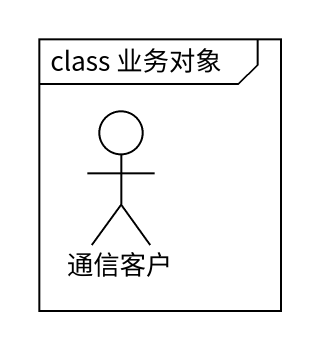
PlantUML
@startuml
mainframe class 业务对象
actor 通信客户
@enduml
